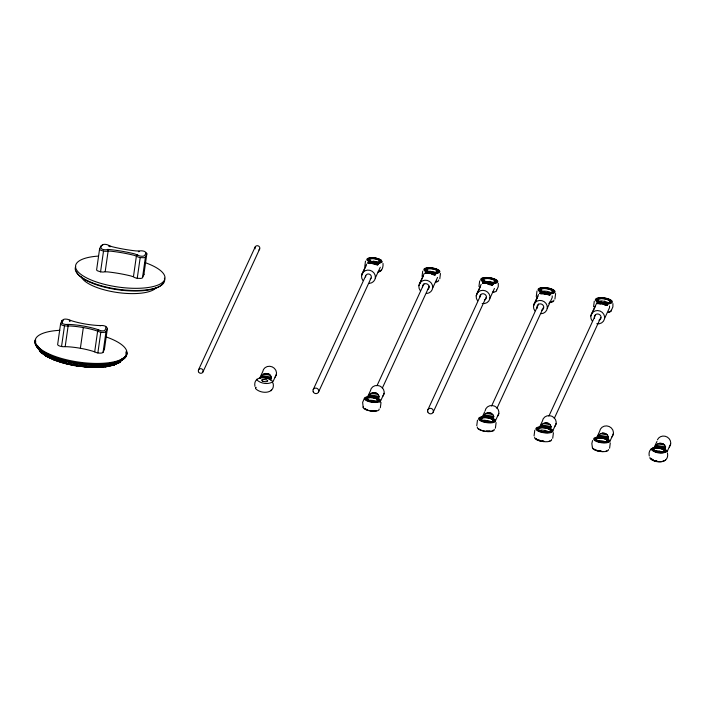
<?xml version="1.0" encoding="UTF-8"?>
<svg xmlns="http://www.w3.org/2000/svg" width="706" height="706" viewBox="0 0 706 706"><rect width="100%" height="100%" fill="white"/><g stroke="black" fill="none" stroke-linecap="round" stroke-linejoin="round"><path stroke-width="1.06" d="M254.954 386.403C252.792 375.698 267.406 375.716 272.507 381.249L272.507 382.008M273.16 383.464C275.322 394.169 260.699 394.151 255.607 388.618L255.598 387.859M364.808 266.391L365.479 261.149M381.019 402.464L380.34 407.768M383.014 263.462C383.376 266.886 382.149 271.881 377.984 272.031M422.029 276.478L422.709 271.175M440.465 273.513L439.785 278.817M476.753 425.736L477.468 420.158M478.95 286.512L479.665 280.935M496.106 422.612L495.391 428.189M498.304 283.388L498.26 286.654L496.442 290.801M534.063 435.849L534.777 430.281M536.269 296.626L536.984 291.048M552.216 295.867L552.216 297.597L547.282 308.301M553.425 432.734L552.71 438.302M555.622 293.502L554.907 299.079M593.578 306.739L594.293 301.171M609.534 305.98L609.525 307.71L604.592 318.415M610.275 442.918L609.596 448.231M612.932 303.624L612.887 306.881L611.069 311.028M649.264 455.988C647.102 445.283 661.725 445.301 666.826 450.834L666.826 451.593M667.47 453.049C669.632 463.754 655.018 463.736 649.917 458.203L649.952 457.506M73.706 362.143L74.306 362.522L74.139 365.576C89.247 367.491 106.271 369.812 120.179 362.099C120.797 361.384 120.594 360.184 121.476 359.672M110.012 246.862L109.836 246.147M375.68 258.096L369.829 257.822L367.296 258.581L366.696 259.879C370.412 263.559 377.869 264.776 382.325 261.935L380.861 259.764L375.689 258.061M35.671 340.963L35.521 343.981C46.614 359.575 68.2 361.86 85.77 364.49C99.096 364.773 115.855 366.652 125.765 355.903M38.636 348.64L37.506 347.74L37.594 345.843M37.674 347.979L37.771 346.081M38.053 346.62C45.713 358.154 61.969 359.831 74.28 363.193C91.18 364.993 112.686 368.956 126.065 355.903L125.95 351.906M256.878 379.193L256.843 379.89C260.558 383.57 268.015 384.779 272.472 381.946M271.236 390.674L271.263 389.977M381.09 270.663L381.116 269.974M651.188 448.778L651.161 449.475C654.877 453.155 662.325 454.373 666.791 451.531M665.546 460.259L665.582 459.562M489.69 281.632L484.44 281.403M487.528 420.732L484.519 420.202A5.966 1.994 8.1 0 0 482.057 420.511M544.917 430.501L541.784 429.98L539.093 430.545M604.433 301.391L601.291 300.871L598.6 301.436M659.36 451.434L658.027 450.852L654.541 451.072M62.922 320.003A4.633 1.544 8.1 0 0 61.978 320.621L60.628 323.542L57.68 344.272A4.633 1.544 8.1 0 0 59.86 346.108A4.633 1.544 8.1 0 0 64.952 346.664L67.697 346.743A39.351 13.14 8.1 0 1 92.451 351.111L94.851 351.941A4.633 1.544 8.1 0 0 99.652 353.132A4.633 1.544 8.1 0 0 103.076 352.276L104.417 349.364L107.365 328.634A4.633 1.544 8.1 0 0 107.091 327.796M61.66 322.81L61.978 320.621M61.546 346.531L64.502 325.801M67.573 325.457L67.732 324.372L70.591 324.513A40.507 13.52 8.1 0 1 96.087 329.014L98.884 330.002A3.459 1.156 8.1 0 0 104.788 330.514L106.394 327.037A3.459 1.156 8.1 0 0 100.94 325.545L97.71 325.475A40.507 13.52 8.1 0 1 72.224 320.983L69.426 319.986A3.459 1.156 8.1 0 0 63.522 319.474L61.916 322.951A3.459 1.156 8.1 0 0 67.37 324.442L68.138 325.89L65.19 346.62M69.515 321.256L69.665 320.162L70.371 320.798M80.378 348.279L83.326 327.54M101.293 245.52A4.677 1.562 8.1 0 0 100.967 245.873L99.608 248.812L96.66 269.542A4.677 1.562 8.1 0 0 97.516 270.822L100.561 271.828A4.677 1.562 8.1 0 0 104.876 271.792L107.718 271.898A60.795 20.297 8.1 0 1 131.104 276.028L133.611 276.867A4.677 1.562 8.1 0 0 137.246 278.296L140.688 278.438A4.677 1.562 8.1 0 0 142.506 277.635L143.865 274.696L146.813 253.966A4.677 1.562 8.1 0 0 145.948 252.686M100.561 271.828L103.517 251.098A4.677 1.562 8.1 0 0 107.824 251.062L110.674 251.168A60.795 20.297 8.1 0 1 134.052 255.298L136.558 256.137A4.677 1.562 8.1 0 0 140.194 257.566L143.636 257.708A4.677 1.562 8.1 0 0 145.454 256.905L146.813 253.966M105.185 271.651L108.142 250.921L107.78 249.527L107.065 249.606A3.495 1.165 8.1 0 1 102.193 249.183C99.255 248.424 102.035 243.72 104.426 244.329A3.495 1.165 8.1 0 1 108.927 245.564L112.139 246.712A61.96 20.686 8.1 0 0 135.967 250.921L139.673 250.992A3.495 1.165 8.1 0 1 144.536 251.415C147.475 252.174 144.704 256.878 142.303 256.26A3.495 1.165 8.1 0 1 137.802 255.034L134.599 253.886A61.96 20.686 8.1 0 0 110.771 249.677L107.603 249.368M94.692 351.826L97.64 331.096L98.637 329.826M97.86 352.938L100.808 332.208M103.076 352.276L106.024 331.546L107.365 328.634M133.46 276.646L136.417 255.916L137.546 254.654M137.246 278.296L140.194 257.566M142.506 277.635L145.454 256.905M270.363 380.146L271.413 377.189C269.771 371.409 261.149 372.909 260.205 378.354M378.037 399.314L379.087 396.357C377.445 390.586 368.832 392.086 367.888 397.522M492.735 419.39L493.785 416.434C492.153 410.654 483.531 412.154 482.586 417.599M540.249 426.945L545.614 427.218L550.398 428.736L551.095 426.548C549.462 420.767 540.84 422.267 539.896 427.712M607.645 439L608.334 436.82C606.922 431.481 598.785 432.196 597.497 437.208M665.529 450.225L664.973 449.228L665.626 446.977C664.178 441.585 656.05 442.406 654.727 447.419M370.129 263.594L367.967 263.206L368.938 260.779M426.256 270.901L425.286 273.319L429.98 273.204L435.011 275.04L436.405 272.692M483.566 281.014L482.595 283.433L487.299 283.318L492.32 285.153L493.723 282.806M542.067 293.934L539.905 293.555L540.875 291.128M598.194 301.241L597.223 303.668L601.918 303.554L606.948 305.38L608.343 303.033M373.483 261.652L373.571 261.264A5.26 1.756 8.1 0 1 377.41 262.12L379.016 263.056M430.801 271.616L433.66 271.819L435.937 273.019M592.519 440.579L591.849 443.606L592.458 448.072M120.347 361.869L114.513 364.446L106.359 366.096L95.028 366.891L96.157 367.261L97.331 364.446L104.744 363.952M74.139 365.576L63.611 363.228L54.23 360.131L53.497 359.372L53.259 356.883L44.222 352.55L52.685 356.504L63.116 360.025L74.306 362.522L85.938 364.049L97.684 364.472L86.079 363.952L85.073 367.014M198.474 369.97L255.148 247.029M202.957 371.983L259.631 249.041M259.579 378.504L262.72 371.7A7.016 6.583 24.7 0 1 272.278 366.899A7.016 6.583 24.7 0 1 275.084 377.233M272.437 382.881L276.47 374.127M362.063 273.875L366.546 264.15M361.587 275.525L366.07 265.8M313.199 389.659L365.726 275.711M318.53 392.042L371.056 278.102M375.53 264.547L377.692 264.926L379.096 262.57M375.345 277.952L380.269 267.256M419.373 283.988L424.306 273.293M377.348 398.052L378.875 398.766A8.101 2.7 8.1 0 1 377.207 402.376A8.101 2.7 8.1 0 1 365.982 400.399A8.101 2.7 8.1 0 1 367.641 396.79L370.394 390.868A7.016 6.583 24.7 0 1 379.952 386.076A7.016 6.583 24.7 0 1 382.758 396.41M418.896 285.639L423.379 275.914M376.96 385.776L423.953 283.821M382.299 388.168L429.292 286.212M380.022 402.252L384.152 393.295M432.654 288.074L437.588 277.37M476.691 294.102L481.174 284.377M476.215 295.761L480.248 287.007M427.827 409.886L480.812 294.94M433.157 412.278L486.143 297.332M489.964 298.188L494.447 288.454M534.001 304.215L538.484 294.49M482.851 415.808L484.643 411.916M533.524 305.875L538.007 296.141M491.588 406.003L538.581 304.057M496.918 408.395L543.461 307.445M539.905 293.555L544.608 293.44L549.63 295.267L551.033 292.919M548.897 303.589L549.153 303.033M495.259 421.147L498.851 413.372M591.31 314.329L597.161 302.177M539.269 427.862L542.402 421.058A7.016 6.583 24.7 0 1 551.96 416.258A7.016 6.583 24.7 0 1 554.775 426.592M590.843 315.988L595.326 306.263M548.897 416.116L595.432 315.167M554.236 418.508L600.771 317.559M552.577 431.269L556.16 423.485M596.438 438.294L599.65 431.331A7.016 6.583 24.7 0 1 609.207 426.53A7.016 6.583 24.7 0 1 612.014 436.864M609.737 441.709L613.399 433.758M654.18 447.463L656.942 441.488M667.02 451.884L670.691 443.915M370.879 261.67L373.571 261.264M368.673 400.584L368.806 400.302A5.498 1.836 8.1 0 1 376.43 401.643M597.92 441.047L598.061 440.756A5.842 1.95 8.1 0 1 599.588 437.667A5.842 1.95 8.1 0 1 607.451 440.782A5.842 1.95 8.1 0 1 598.114 440.853L597.038 440.959M138.35 251.592L139.126 251.23M364.481 398.184L362.637 402.332L363.211 407.618M105.256 366.855L114.019 365.011L115.343 362.452L116.675 362.081L107.215 363.987L97.101 364.623L85.885 364.164M123.285 358.798L123.594 358.304L119.782 362.469L118.74 362.778M100.014 325.793L100.579 325.625M74.236 362.399L62.737 359.875L74.289 362.443L85.858 363.899M120.911 360.263L122.164 358.93M115.528 362.302L122.235 359.38L123.532 358.013M255.634 387.921L256.199 387.32M123.082 359.01L121.741 359.583M120.47 361.622C99.264 370.738 74.607 365.814 53.427 358.877C47.346 356.053 40.41 353.274 37.215 346.928C37.259 347.22 37.356 347.493 37.506 347.74M113.119 365.258L120.179 362.099M116.19 362.054L107.383 363.872L105.962 366.643C85.532 368.4 64.228 365.443 45.855 356.036C44.143 353.865 39.174 353.221 39.951 349.611M55.315 359.875L54.23 360.131L45.855 356.036L45.44 353.459L44.452 352.576M116.428 362.046L107.55 363.802M370.085 261.485L371.065 261.282M115.343 362.452C91.983 367.508 66.699 363.766 45.334 353.238M114.372 364.667C89.521 369.503 61.157 366.388 40.127 351.562M114.204 364.852C91.356 369.794 66.629 366.14 45.722 355.842M367.791 400.505L368.806 400.302M367.967 263.206L372.671 263.091L377.692 264.926M122.235 359.38L122.8 359.38M436.052 273.451L430.686 273.178L425.903 271.66M493.37 283.565L488.005 283.291L483.213 281.773M550.68 293.678L545.314 293.414L540.531 291.887M607.998 303.792L602.633 303.527L597.841 302M97.216 364.508L107.815 363.758M260.558 377.586L265.924 377.86L270.716 379.378M367.641 396.79L369.547 396.684M482.93 416.831L488.296 417.105L493.088 418.623M109.183 245.944L109.651 246.006M96.448 366.723C76.504 365.293 50.505 364.34 37.277 347.211M369.476 396.675L377.41 398.078M74.201 362.434L86.079 363.952M81.719 366.061L83.82 366.335M368.303 262.173L378.451 263.965M425.612 272.287L435.77 274.078M482.93 282.4L493.079 284.191M540.24 292.513L550.389 294.305M597.55 302.627L607.707 304.418M370.888 262.95L374.445 263.576M428.198 273.063L431.754 273.69M485.507 283.177L489.073 283.803M542.826 293.29L546.382 293.917M600.135 303.404L603.692 304.03M368.047 262.72L378.195 264.512M425.356 272.834L429.425 273.557M431.454 273.91L435.514 274.625M482.675 282.947L485.719 283.485M487.749 283.847L492.823 284.747M539.984 293.069L550.142 294.861M597.302 303.183L601.362 303.898M603.392 304.26L607.451 304.974M369.247 263.047L376.13 264.265M426.565 273.16L428.533 273.513M487.811 283.971L490.758 284.492M541.193 293.396L548.068 294.605M598.503 303.509L600.471 303.854M603.418 304.374L605.377 304.718M432.849 274.66L435.011 275.04M489.082 284.58L492.32 285.153M604.786 305.001L606.948 305.38M265.412 373.43L268.977 374.065M487.793 412.675L491.35 413.31M545.103 422.788L548.659 423.423M373.095 392.607L376.651 393.233M602.342 433.06L605.907 433.696M659.633 443.227L663.199 443.853M263.541 374.056L270.424 375.265M485.922 413.292L492.797 414.51M543.232 423.415L550.106 424.624M371.224 393.224L378.098 394.442M600.471 433.687L607.354 434.896M657.763 443.845L664.646 445.054M261.679 375.468L271.413 377.189M484.06 414.713L493.785 416.434M541.37 424.827L551.095 426.548M369.362 394.645L379.087 396.357M598.609 435.099L608.334 436.82M655.9 445.265L665.626 446.977M261.105 376.413L271.254 378.204M483.478 415.657L493.626 417.449M540.787 425.771L550.945 427.562M368.779 395.581L378.928 397.372M598.035 436.043L608.184 437.835M655.327 446.201L665.476 447.992M260.849 376.96L270.998 378.751M483.222 416.205L493.379 417.996M540.54 426.318L550.689 428.11M368.523 396.137L378.681 397.928M597.779 436.59L607.928 438.382M655.071 446.757L665.22 448.548M604.451 301.144L609.26 303.042M489.717 281.359L493.441 282.585M103.517 251.098L100.473 250.092A4.677 1.562 8.1 0 1 99.608 248.812M659.395 451.037L662.819 452.167M544.944 430.254L549.753 432.151M487.555 420.467L491.438 421.747M74.306 362.637L63.187 360.157L52.509 356.504L63.046 359.928M35.715 339.957L35.503 339.895A46.296 15.453 8.1 0 0 80.157 363.405A46.296 15.453 8.1 0 0 126.48 351.87M45.21 353.044L38.945 348.42L39.739 349.108M40.251 351.8L46.614 356.504M63.611 363.228L63.116 360.025M35.812 344.06L38.521 348.04M37.48 346.019L39.863 349.355M36.659 345.031L38.38 347.573M40.233 351.006L41.292 352.585L37.374 347.484M605.748 442.424L605.677 442.097A5.498 1.836 8.1 0 0 598.061 440.756M657.41 439.838A7.016 6.583 24.7 0 1 667.311 437.12A7.016 6.583 24.7 0 1 669.306 447.03M661.293 448.637A5.842 1.95 8.1 0 1 662.837 452.114A5.842 1.95 8.1 0 1 653.438 450.013A5.842 1.95 8.1 0 1 659.836 448.31M660.004 447.948A7.016 2.339 8.1 0 0 654.85 447.736L653.544 448.001A7.016 2.339 8.1 0 0 657.974 452.361A7.016 2.339 8.1 0 0 665.458 450.101L664.575 449.448A7.016 2.339 8.1 0 0 663.313 448.848M664.125 460.63A7.016 2.339 8.1 0 1 663.199 461.036M656.73 461.089A7.016 2.339 8.1 0 1 654.983 460.7M653.429 460.188A7.016 2.339 8.1 0 1 650.844 458.282M656.862 461A5.842 1.95 8.1 0 1 655.406 460.674M653.059 459.738A5.842 1.95 8.1 0 1 652.318 459.2M664.09 460.903A7.016 2.339 8.1 0 1 656.695 461.362A7.016 2.339 8.1 0 1 650.8 458.556M376.589 410.742A7.016 2.339 8.1 0 1 364.675 408.633M375.327 410.733A7.016 2.339 8.1 0 1 370.165 410.521M366.864 409.612A7.016 2.339 8.1 0 1 364.72 408.368M374.595 410.601A5.842 1.95 8.1 0 1 371.806 410.627M371.63 397.134A7.016 2.339 8.1 0 0 368.285 397.16L366.979 397.425A7.016 2.339 8.1 0 0 371.409 401.793A7.016 2.339 8.1 0 0 378.893 399.525L378.01 398.881A7.016 2.339 8.1 0 0 376.748 398.281M373.448 397.372A7.016 2.339 8.1 0 1 375.186 397.76M379.157 409.003A8.101 2.7 8.1 0 1 371.056 411.024A8.101 2.7 8.1 0 1 363.237 406.912M164.383 278.164A45.131 15.064 8.1 0 1 119.235 289.407A45.131 15.064 8.1 0 1 75.701 266.489M163.218 282.779A44.249 14.773 8.1 0 1 119.129 289.928A44.249 14.773 8.1 0 1 76.266 271.333M138.597 251.715A4.677 1.562 8.1 0 1 139.47 251.539M155.947 287.96A38.583 12.876 8.1 0 1 116.058 292.31A38.583 12.876 8.1 0 1 81.19 276.452M145.233 262.658A45.131 15.064 8.1 0 1 153.008 286.601A45.131 15.064 8.1 0 1 85.047 277.052A45.131 15.064 8.1 0 1 98.522 256.093M143.592 273.849A4.677 1.562 8.1 0 1 143.865 274.696M101.92 245.247A4.677 1.562 8.1 0 1 102.785 245.07M108.433 245.812A4.677 1.562 8.1 0 1 109.271 246.209M105.653 336.762A46.296 15.453 8.1 0 1 114.919 361.613A46.296 15.453 8.1 0 1 44.681 351.738A46.296 15.453 8.1 0 1 59.807 330.311M69.364 320.559A4.633 1.544 8.1 0 1 70.203 320.956M106.024 331.546A4.633 1.544 8.1 0 1 102.599 332.402A4.633 1.544 8.1 0 1 97.799 331.211L95.407 330.382A39.351 13.14 8.1 0 0 70.644 326.013L67.908 325.934A4.633 1.544 8.1 0 1 62.816 325.378A4.633 1.544 8.1 0 1 60.628 323.542M105.679 326.975A4.633 1.544 8.1 0 1 106.509 327.372M104.144 348.526A4.633 1.544 8.1 0 1 104.417 349.364M126.471 351.941A46.296 15.453 8.1 0 1 80.149 363.466A46.296 15.453 8.1 0 1 35.494 339.965M606.772 450.781A7.016 2.339 8.1 0 1 605.845 451.196M602.95 451.558A7.016 2.339 8.1 0 1 593.49 448.442M607.434 440.544A5.842 1.95 8.1 0 1 599.844 441.674A5.842 1.95 8.1 0 1 597.47 438.152A5.842 1.95 8.1 0 1 607.063 439.997M601.23 451.213A7.016 2.339 8.1 0 1 599.42 450.975M597.673 450.587A7.016 2.339 8.1 0 1 596.111 450.075M601.062 451.081A5.842 1.95 8.1 0 1 599.544 450.878M599.12 437.517A7.016 2.339 8.1 0 0 597.532 437.623L596.226 437.888A7.016 2.339 8.1 0 0 600.656 442.247A7.016 2.339 8.1 0 0 608.14 439.988L607.257 439.335A7.016 2.339 8.1 0 0 604.442 438.223M600.877 437.596A7.016 2.339 8.1 0 1 602.695 437.835M608.413 449.466A8.101 2.7 8.1 0 1 600.303 451.478A8.101 2.7 8.1 0 1 592.493 447.366M255.14 248.812A2.453 2.303 24.7 0 1 256.278 245.917A2.453 2.303 24.7 0 1 259.446 246.888A2.453 2.303 24.7 0 1 258.864 249.959M592.193 320.974A7.016 6.583 24.7 0 1 595.087 310.922A7.016 6.583 24.7 0 1 604.601 316.676A7.016 6.583 24.7 0 1 596.782 323.745M594.611 318.274A3.389 3.177 24.7 0 1 596.446 314.17A3.389 3.177 24.7 0 1 600.824 316.129A3.389 3.177 24.7 0 1 598.988 320.233M611.105 310.278A8.604 2.868 8.1 0 1 607.716 312.511M609.922 300.05A7.598 2.533 8.1 0 1 607.248 303.527A7.598 2.533 8.1 0 1 596.658 300.632A7.598 2.533 8.1 0 1 603.012 298.161M604.98 298.426A7.598 2.533 8.1 0 1 608.554 299.397M609.507 311.708A7.598 2.533 8.1 0 1 608.501 312.149M551.589 439.388A8.604 2.868 8.1 0 1 542.985 441.532A8.604 2.868 8.1 0 1 534.689 437.164M550.415 429.16A7.598 2.533 8.1 0 1 547.132 432.654A7.598 2.533 8.1 0 1 536.878 429.274A7.598 2.533 8.1 0 1 545.464 427.536M550.698 430.475A6.433 2.144 8.1 0 1 544.264 432.081A6.433 2.144 8.1 0 1 538.06 428.816M538.519 428.33A6.433 2.144 8.1 0 1 549.48 429.283M543.982 441.303A7.598 2.533 8.1 0 1 542.023 441.047M540.125 440.623A7.598 2.533 8.1 0 1 536.119 438.708M549.992 440.818A7.598 2.533 8.1 0 1 548.986 441.259M543.947 441.577A7.598 2.533 8.1 0 1 536.083 438.982M543.814 441.171A6.433 2.144 8.1 0 1 542.146 440.95M540.549 440.597A6.433 2.144 8.1 0 1 539.119 440.12M553.795 300.165A8.604 2.868 8.1 0 1 550.406 302.397M536.851 298.691A8.604 2.868 8.1 0 1 536.887 297.941M540.778 291.755A5.966 1.994 8.1 0 1 550.954 292.637M551.227 301.762A7.598 2.533 8.1 0 1 549.815 302.053M549.559 288.728A7.598 2.533 8.1 0 1 551.562 293.246A7.598 2.533 8.1 0 1 539.349 290.519A7.598 2.533 8.1 0 1 547.671 288.313M552.736 301.021A7.598 2.533 8.1 0 1 552.198 301.594M551.183 302.036A7.598 2.533 8.1 0 1 549.771 302.327M534.883 310.852A7.016 6.583 24.7 0 1 537.222 301.03A7.016 6.583 24.7 0 1 547.026 305.416A7.016 6.583 24.7 0 1 541.281 313.72M537.301 308.16A3.389 3.177 24.7 0 1 539.128 304.048A3.389 3.177 24.7 0 1 543.505 306.016A3.389 3.177 24.7 0 1 541.678 310.119M492.973 419.761A6.433 2.144 8.1 0 1 486.672 421.923A6.433 2.144 8.1 0 1 481.448 418.076A6.433 2.144 8.1 0 1 492.17 419.17M494.279 429.274A8.604 2.868 8.1 0 1 485.675 431.419A8.604 2.868 8.1 0 1 477.38 427.051M490.299 431.163A7.598 2.533 8.1 0 1 486.672 431.19M490.043 417.837A7.598 2.533 8.1 0 1 492.956 422.144A7.598 2.533 8.1 0 1 481.007 420.573A7.598 2.533 8.1 0 1 484.281 417.078M486.187 417.158A7.598 2.533 8.1 0 1 488.155 417.422M493.22 430.13A7.598 2.533 8.1 0 1 492.682 430.704M491.667 431.145A7.598 2.533 8.1 0 1 478.765 428.869M489.567 431.031A6.433 2.144 8.1 0 1 486.505 431.057M485.093 410.945A7.016 6.583 24.7 0 1 494.65 406.144A7.016 6.583 24.7 0 1 497.465 416.478M265.977 378.584A3.389 3.177 24.7 0 1 266.815 378.84M496.477 290.051A8.604 2.868 8.1 0 1 493.088 292.284M479.542 288.577A8.604 2.868 8.1 0 1 479.577 287.827M490.352 278.19A7.598 2.533 8.1 0 1 495.877 282.638A7.598 2.533 8.1 0 1 483.619 281.57A7.598 2.533 8.1 0 1 486.478 277.855M493.873 291.922A7.598 2.533 8.1 0 1 492.461 292.213M477.565 300.738A7.016 6.583 24.7 0 1 480.459 290.695A7.016 6.583 24.7 0 1 489.973 296.449A7.016 6.583 24.7 0 1 482.154 303.518M479.762 297.226A3.389 3.177 24.7 0 1 482.375 293.793A3.389 3.177 24.7 0 1 486.293 296.167A3.389 3.177 24.7 0 1 484.36 300.006M420.255 290.625A7.016 6.583 24.7 0 1 422.594 280.794A7.016 6.583 24.7 0 1 432.407 285.189A7.016 6.583 24.7 0 1 426.653 293.493M422.453 287.113A3.389 3.177 24.7 0 1 427.068 283.953A3.389 3.177 24.7 0 1 427.81 289.513M427.227 271.554A5.498 1.836 8.1 0 1 430.872 271.325M438.602 280.053A8.101 2.7 8.1 0 1 435.408 282.153M437.446 269.93A7.016 2.339 8.1 0 1 435.505 273.098A7.016 2.339 8.1 0 1 425.647 270.901A7.016 2.339 8.1 0 1 429.31 268.112M431.066 268.183A7.016 2.339 8.1 0 1 432.884 268.421M434.631 268.81A7.016 2.339 8.1 0 1 436.184 269.321M437.005 281.103A7.016 2.339 8.1 0 1 436.07 281.517M436.961 281.376A7.016 2.339 8.1 0 1 436.034 281.791M365.593 276.964A2.921 2.745 24.7 0 1 369.582 274.237A2.921 2.745 24.7 0 1 370.218 279.029M362.946 280.511A7.016 6.583 24.7 0 1 365.284 270.68A7.016 6.583 24.7 0 1 375.089 275.075A7.016 6.583 24.7 0 1 369.344 283.38M380.163 270.504A7.016 2.339 8.1 0 1 378.734 271.448M380.128 270.777A7.016 2.339 8.1 0 1 378.698 271.722M380.993 260.505A7.016 2.339 8.1 0 1 377.092 263.082A7.016 2.339 8.1 0 1 368.064 260.611A7.016 2.339 8.1 0 1 371.974 258.043M375.548 258.352A7.016 2.339 8.1 0 1 377.295 258.74M378.848 259.261A7.016 2.339 8.1 0 1 380.11 259.861M373.871 258.52A5.842 1.95 8.1 0 1 380.163 261.732A5.842 1.95 8.1 0 1 371.338 261.802A5.842 1.95 8.1 0 1 371.082 258.546M598.723 437.129L596.897 437.243A8.101 2.7 8.1 0 0 595.229 440.853A8.101 2.7 8.1 0 0 606.463 442.839A8.101 2.7 8.1 0 0 608.122 439.229L604.865 437.941L598.723 437.129M655.75 451.134A5.26 1.756 8.1 0 0 664.152 451.063A5.26 1.756 8.1 0 0 657.074 448.266A5.26 1.756 8.1 0 0 655.75 451.134M655.433 450.966A5.842 1.95 8.1 0 0 664.761 450.896A5.842 1.95 8.1 0 0 656.898 447.78A5.842 1.95 8.1 0 0 655.433 450.966M654.709 451.187A7.016 2.339 8.1 0 0 665.908 451.099A7.016 2.339 8.1 0 0 656.474 447.366A7.016 2.339 8.1 0 0 654.709 451.187M368.823 400.673A5.842 1.95 8.1 0 0 378.16 400.593A5.842 1.95 8.1 0 0 370.297 397.487A5.842 1.95 8.1 0 0 368.823 400.673M368.867 400.399A5.842 1.95 8.1 0 0 378.195 400.32A5.842 1.95 8.1 0 0 370.332 397.213A5.842 1.95 8.1 0 0 368.867 400.399M369.044 400.602A5.498 1.836 8.1 0 0 377.816 400.531A5.498 1.836 8.1 0 0 370.421 397.61A5.498 1.836 8.1 0 0 369.044 400.602M368.144 400.62A7.016 2.339 8.1 0 0 379.343 400.523A7.016 2.339 8.1 0 0 369.909 396.79A7.016 2.339 8.1 0 0 368.144 400.62M598.291 441.065A5.498 1.836 8.1 0 0 607.063 440.994A5.498 1.836 8.1 0 0 599.676 438.064A5.498 1.836 8.1 0 0 598.291 441.065M597.4 441.073A7.016 2.339 8.1 0 0 608.59 440.985A7.016 2.339 8.1 0 0 599.156 437.243A7.016 2.339 8.1 0 0 597.4 441.073M198.474 371.753A2.453 2.303 24.7 0 0 202.64 372.494A2.453 2.303 24.7 0 0 201.042 368.682A2.453 2.303 24.7 0 0 198.474 371.753M598.582 302.415A8.604 2.868 8.1 0 0 612.314 302.3A8.604 2.868 8.1 0 0 600.744 297.729A8.604 2.868 8.1 0 0 598.582 302.415M600.065 301.965A6.195 2.065 8.1 0 0 609.949 301.886A6.195 2.065 8.1 0 0 601.618 298.594A6.195 2.065 8.1 0 0 600.065 301.965M599.235 301.956A7.598 2.533 8.1 0 0 611.37 301.859A7.598 2.533 8.1 0 0 601.15 297.817A7.598 2.533 8.1 0 0 599.235 301.956M599.959 301.744A6.433 2.144 8.1 0 0 610.222 301.656A6.433 2.144 8.1 0 0 601.574 298.232A6.433 2.144 8.1 0 0 599.959 301.744M599.915 302.009A6.433 2.144 8.1 0 0 610.178 301.93A6.433 2.144 8.1 0 0 601.53 298.506A6.433 2.144 8.1 0 0 599.915 302.009M539.066 431.525A8.604 2.868 8.1 0 0 552.798 431.41A8.604 2.868 8.1 0 0 541.228 426.839A8.604 2.868 8.1 0 0 539.066 431.525M540.549 431.075A6.195 2.065 8.1 0 0 550.442 430.995A6.195 2.065 8.1 0 0 542.102 427.704A6.195 2.065 8.1 0 0 540.549 431.075M539.719 431.066A7.598 2.533 8.1 0 0 551.854 430.969A7.598 2.533 8.1 0 0 541.634 426.927A7.598 2.533 8.1 0 0 539.719 431.066M540.443 430.854A6.433 2.144 8.1 0 0 550.706 430.766A6.433 2.144 8.1 0 0 542.058 427.342A6.433 2.144 8.1 0 0 540.443 430.854M542.605 291.896A6.433 2.144 8.1 0 0 552.869 291.816A6.433 2.144 8.1 0 0 544.22 288.392A6.433 2.144 8.1 0 0 542.605 291.896M542.896 291.807A5.966 1.994 8.1 0 0 552.41 291.737A5.966 1.994 8.1 0 0 544.388 288.56A5.966 1.994 8.1 0 0 542.896 291.807M541.264 292.302A8.604 2.868 8.1 0 0 554.995 292.187A8.604 2.868 8.1 0 0 543.426 287.616A8.604 2.868 8.1 0 0 541.264 292.302M541.926 291.843A7.598 2.533 8.1 0 0 554.051 291.746A7.598 2.533 8.1 0 0 543.832 287.695A7.598 2.533 8.1 0 0 541.926 291.843M542.64 291.622A6.433 2.144 8.1 0 0 552.904 291.543A6.433 2.144 8.1 0 0 544.255 288.119A6.433 2.144 8.1 0 0 542.64 291.622M483.381 420.917A5.966 1.994 8.1 0 0 492.894 420.847A5.966 1.994 8.1 0 0 484.881 417.67A5.966 1.994 8.1 0 0 483.381 420.917M481.757 421.411A8.604 2.868 8.1 0 0 495.488 421.297A8.604 2.868 8.1 0 0 483.919 416.725A8.604 2.868 8.1 0 0 481.757 421.411M482.41 420.952A7.598 2.533 8.1 0 0 494.544 420.855A7.598 2.533 8.1 0 0 484.316 416.805A7.598 2.533 8.1 0 0 482.41 420.952M483.133 420.732A6.433 2.144 8.1 0 0 493.397 420.652A6.433 2.144 8.1 0 0 484.748 417.228A6.433 2.144 8.1 0 0 483.133 420.732M427.818 412.004A2.921 2.745 24.7 0 0 432.778 412.878A2.921 2.745 24.7 0 0 430.881 408.35A2.921 2.745 24.7 0 0 427.818 412.004M483.954 282.188A8.604 2.868 8.1 0 0 497.686 282.073A8.604 2.868 8.1 0 0 486.116 277.493A8.604 2.868 8.1 0 0 483.954 282.188M485.331 281.509A6.433 2.144 8.1 0 0 495.594 281.429A6.433 2.144 8.1 0 0 486.946 278.005A6.433 2.144 8.1 0 0 485.331 281.509M484.607 281.729A7.598 2.533 8.1 0 0 496.742 281.632A7.598 2.533 8.1 0 0 486.522 277.582A7.598 2.533 8.1 0 0 484.607 281.729M485.296 281.782A6.433 2.144 8.1 0 0 495.559 281.703A6.433 2.144 8.1 0 0 486.911 278.279A6.433 2.144 8.1 0 0 485.296 281.782M485.719 281.65A5.727 1.915 8.1 0 0 494.871 281.579A5.727 1.915 8.1 0 0 487.166 278.526A5.727 1.915 8.1 0 0 485.719 281.65M426.874 272.137A8.101 2.7 8.1 0 0 439.812 272.031A8.101 2.7 8.1 0 0 428.913 267.724A8.101 2.7 8.1 0 0 426.874 272.137M428.48 271.651A5.498 1.836 8.1 0 0 437.252 271.581A5.498 1.836 8.1 0 0 429.866 268.659A5.498 1.836 8.1 0 0 428.48 271.651M428.268 271.722A5.842 1.95 8.1 0 0 437.596 271.642A5.842 1.95 8.1 0 0 429.733 268.527A5.842 1.95 8.1 0 0 428.268 271.722M427.58 271.66A7.016 2.339 8.1 0 0 438.779 271.572A7.016 2.339 8.1 0 0 429.345 267.839A7.016 2.339 8.1 0 0 427.58 271.66M428.304 271.448A5.842 1.95 8.1 0 0 437.632 271.369A5.842 1.95 8.1 0 0 429.777 268.262A5.842 1.95 8.1 0 0 428.304 271.448M370.968 261.379A5.842 1.95 8.1 0 0 380.305 261.299A5.842 1.95 8.1 0 0 372.441 258.193A5.842 1.95 8.1 0 0 370.968 261.379M370.253 261.599A7.016 2.339 8.1 0 0 381.452 261.502A7.016 2.339 8.1 0 0 372.009 257.769A7.016 2.339 8.1 0 0 370.253 261.599M371.294 261.538A5.26 1.756 8.1 0 0 379.687 261.476A5.26 1.756 8.1 0 0 372.618 258.67A5.26 1.756 8.1 0 0 371.294 261.538M262.756 381.152A3.124 1.041 8.1 0 0 267.733 381.108A3.124 1.041 8.1 0 0 263.541 379.449A3.124 1.041 8.1 0 0 262.756 381.152M313.19 391.777A2.921 2.745 24.7 0 0 318.15 392.651A2.921 2.745 24.7 0 0 316.253 388.123A2.921 2.745 24.7 0 0 313.19 391.777"/></g></svg>
